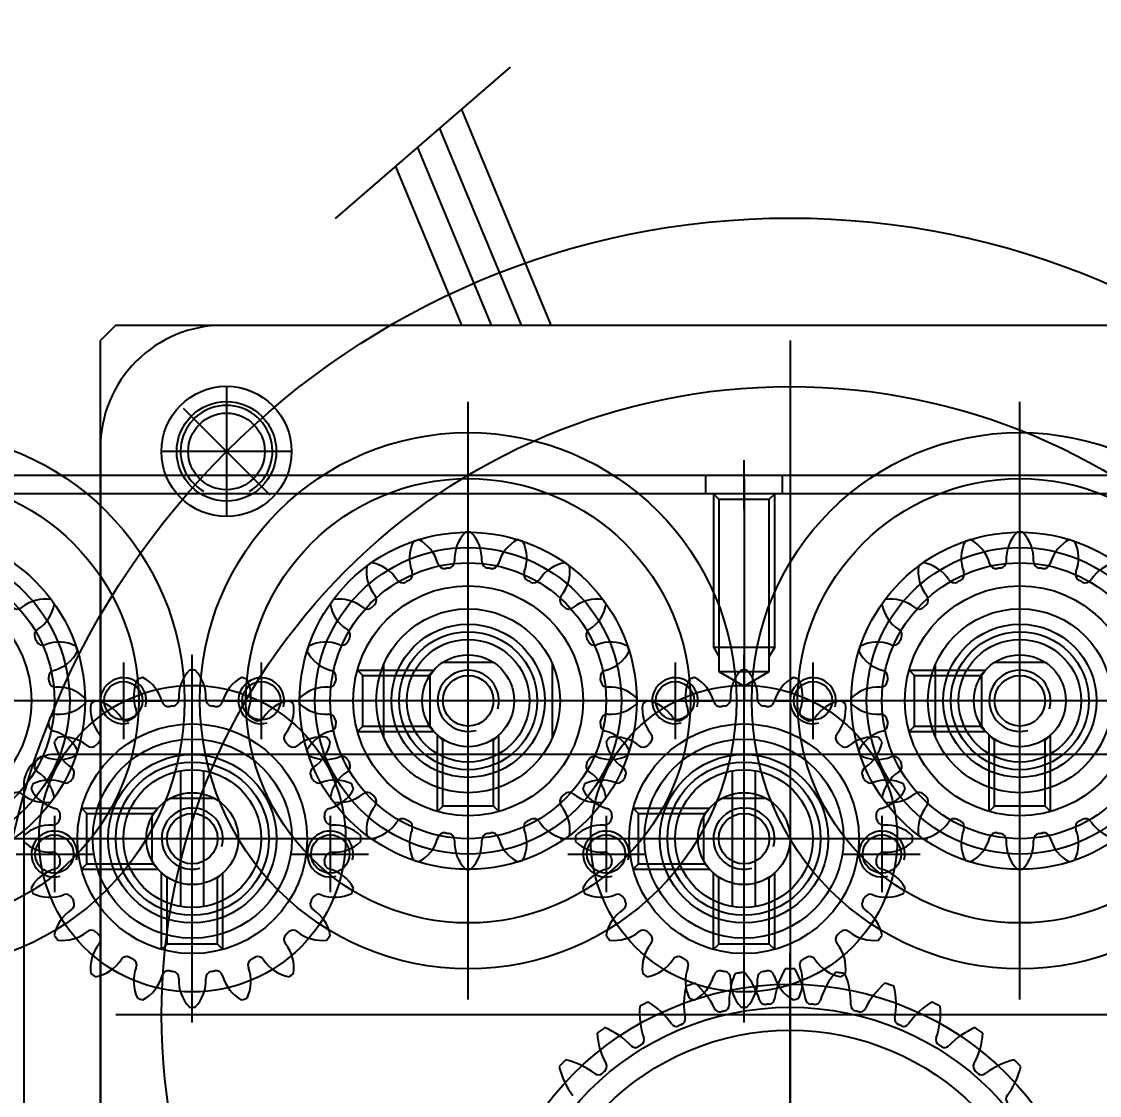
# Model space of a CAD drawing. Header units: inches. Extents: x 0 to 77285, y -118 to 40065.
# Drawn here: x 16878.5 to 16948.8, y 25655.3 to 25725.4 of the extents above; entities that cross this region are included whole.
import ezdxf

# ---------------------------------------------------------------- set-up
doc = ezdxf.new("R2010")
doc.units = ezdxf.units.IN
doc.header["$LTSCALE"] = 5
doc.header["$MEASUREMENT"] = 0
doc.layers.add('A', color=8, linetype='Continuous')
doc.styles.add('SCI', font='')
doc.styles.get('SCI').set_extended_font_data('Gulim')
doc.dimstyles.new('SCH', dxfattribs={"dimtxt": 2.5, "dimasz": 2, "dimexe": 1.25, "dimexo": 0.625, "dimtad": 1, "dimdec": 8, "dimtxsty": 'SCI', "dimcen": 2.5, "dimclrd": 4, "dimclre": 4, "dimclrt": 7, "dimadec": 8, "dimazin": 2, "dimtfac": 1, "dimtdec": 8, "dimtmove": 0, "dimatfit": 3, "dimfxl": 1, "dimarcsym": 0})

# ---------------------------------------------------------------- blocks, each defined once
blk = doc.blocks.new('A$Cc399747e')
for p, q in [((354.797, 572), (354.797, 660)), ((399.797, 660), (399.797, 572)), ((354.797, 656), (354.797, 612)), ((354.797, 613.5), (354.797, 654.5)), ((399.797, 586), (399.797, 653)), ((357.797, 616.5), (357.797, 592.5)), ((393.797, 616.5), (393.797, 592.5)), ((310.797, 616), (398.797, 616)), ((339.797, 615), (339.797, 576)), ((375.797, 615), (375.797, 576)), ((355.797, 611.729), (355.797, 606.736)), ((355.797, 611.729), (356.147, 611.379)), ((356.147, 611.379), (359.447, 611.379)), ((356.147, 611.379), (356.147, 607.086)), ((359.797, 611.729), (359.447, 611.379)), ((359.447, 611.379), (359.447, 607.086)), ((359.797, 611.729), (359.797, 606.736)), ((391.797, 611.729), (391.797, 606.736)), ((391.797, 611.729), (392.147, 611.379)), ((392.147, 611.379), (395.447, 611.379)), ((392.147, 611.379), (392.147, 607.086)), ((395.797, 611.729), (395.447, 611.379)), ((395.447, 611.379), (395.447, 607.086)), ((395.797, 611.729), (395.797, 606.736)), ((357.797, 610), (357.797, 599)), ((393.797, 610), (393.797, 599)), ((357.047, 608.937), (357.047, 600.063)), ((358.547, 608.937), (358.547, 600.063)), ((393.047, 608.937), (393.047, 600.063)), ((394.547, 608.937), (394.547, 600.063)), ((339.797, 607.5), (339.797, 583.5)), ((356.147, 607.086), (355.797, 606.736)), ((356.147, 607.086), (356.277, 607.086)), ((359.318, 607.086), (359.447, 607.086)), ((359.447, 607.086), (359.797, 606.736)), ((375.797, 607.5), (375.797, 583.5)), ((392.147, 607.086), (391.797, 606.736)), ((392.147, 607.086), (392.277, 607.086)), ((395.318, 607.086), (395.447, 607.086)), ((395.447, 607.086), (395.797, 606.736)), ((365.026, 606.5), (360.033, 606.5)), ((360.383, 606.15), (360.033, 606.5)), ((365.026, 606.5), (364.676, 606.15)), ((401.026, 606.5), (396.033, 606.5)), ((396.383, 606.15), (396.033, 606.5)), ((401.026, 606.5), (400.676, 606.15)), ((360.383, 606.15), (360.383, 606.021)), ((364.676, 606.15), (360.383, 606.15)), ((360.438, 603.077), (360.438, 605.923)), ((364.676, 606.15), (364.676, 602.85)), ((396.383, 606.15), (396.383, 606.021)), ((400.676, 606.15), (396.383, 606.15)), ((396.438, 603.077), (396.438, 605.923)), ((400.676, 606.15), (400.676, 602.85)), ((345.797, 604.5), (369.797, 604.5)), ((352.297, 604.5), (363.297, 604.5)), ((381.797, 604.5), (405.797, 604.5)), ((388.297, 604.5), (399.297, 604.5)), ((360.383, 602.85), (360.033, 602.5)), ((360.383, 602.979), (360.383, 602.85)), ((364.676, 602.85), (360.383, 602.85)), ((365.026, 602.5), (364.676, 602.85)), ((396.383, 602.85), (396.033, 602.5)), ((396.383, 602.979), (396.383, 602.85)), ((400.676, 602.85), (396.383, 602.85)), ((401.026, 602.5), (400.676, 602.85)), ((337.797, 602.729), (337.797, 597.736)), ((337.797, 602.729), (338.147, 602.379)), ((338.147, 602.379), (341.447, 602.379)), ((338.147, 602.379), (338.147, 598.086)), ((341.797, 602.729), (341.447, 602.379)), ((341.447, 602.379), (341.447, 598.086)), ((341.797, 602.729), (341.797, 597.736)), ((365.026, 602.5), (360.033, 602.5)), ((373.797, 602.729), (373.797, 597.736)), ((373.797, 602.729), (374.147, 602.379)), ((374.147, 602.379), (377.447, 602.379)), ((374.147, 602.379), (374.147, 598.086)), ((377.797, 602.729), (377.447, 602.379)), ((377.447, 602.379), (377.447, 598.086)), ((377.797, 602.729), (377.797, 597.736)), ((401.026, 602.5), (396.033, 602.5)), ((359.22, 601.859), (356.374, 601.859)), ((395.22, 601.859), (392.374, 601.859)), ((338.147, 598.086), (337.797, 597.736)), ((338.147, 598.086), (338.277, 598.086)), ((341.318, 598.086), (341.447, 598.086)), ((341.447, 598.086), (341.797, 597.736)), ((345.297, 597.898), (345.297, 593.102)), ((370.297, 597.898), (370.297, 593.102)), ((374.147, 598.086), (373.797, 597.736)), ((374.147, 598.086), (374.277, 598.086)), ((377.318, 598.086), (377.447, 598.086)), ((377.447, 598.086), (377.797, 597.736)), ((381.297, 597.898), (381.297, 593.102)), ((347.026, 597.5), (342.033, 597.5)), ((342.383, 597.15), (342.033, 597.5)), ((342.298, 593.843), (342.298, 597.157)), ((342.383, 597.15), (342.383, 597.021)), ((346.676, 597.15), (342.383, 597.15)), ((347.026, 597.5), (346.676, 597.15)), ((346.676, 597.15), (346.676, 593.85)), ((383.026, 597.5), (378.033, 597.5)), ((378.383, 597.15), (378.033, 597.5)), ((378.298, 593.843), (378.298, 597.157)), ((378.383, 597.15), (378.383, 597.021)), ((382.676, 597.15), (378.383, 597.15)), ((383.026, 597.5), (382.676, 597.15)), ((382.676, 597.15), (382.676, 593.85)), ((320.297, 595.5), (359.297, 595.5)), ((327.797, 595.5), (351.797, 595.5)), ((356.297, 595.5), (395.297, 595.5)), ((363.797, 595.5), (387.797, 595.5)), ((392.297, 595.5), (431.297, 595.5)), ((399.797, 595.5), (423.797, 595.5)), ((342.383, 593.85), (342.033, 593.5)), ((342.383, 593.979), (342.383, 593.85)), ((346.676, 593.85), (342.383, 593.85)), ((347.026, 593.5), (346.676, 593.85)), ((378.383, 593.85), (378.033, 593.5)), ((378.383, 593.979), (378.383, 593.85)), ((382.676, 593.85), (378.383, 593.85)), ((383.026, 593.5), (382.676, 593.85)), ((338.14, 592.999), (341.454, 592.999)), ((347.026, 593.5), (342.033, 593.5)), ((374.14, 592.999), (377.454, 592.999)), ((383.026, 593.5), (378.033, 593.5)), ((399.797, 579), (399.797, 586)), ((391.567, 574.98), (391.567, 583.48)), ((357.797, 583), (357.797, 579.8)), ((355.297, 582), (355.297, 580.8)), ((360.297, 582), (360.297, 580.8)), ((394.396, 576.402), (388.739, 582.059)), ((387.317, 579.23), (395.817, 579.23)), ((398.797, 571), (399.797, 572)), ((398.797, 571), (310.797, 571)), ((391.797, 571), (317.797, 571)), ((370.373, 571), (376.211, 556.907)), ((372.322, 571), (377.646, 558.147)), ((374.27, 571), (379.08, 559.387)), ((376.218, 571), (380.515, 560.628)), ((384.454, 564.033), (373.04, 554.165))]:
    blk.add_line(p, q)
at = {"ltscale": 3}
for p, q in [((404.797, 601), (404.797, 651.8)), ((357.797, 612), (357.797, 597)), ((393.797, 612), (393.797, 597)), ((339.797, 608.5), (339.797, 582.5)), ((375.797, 608.5), (375.797, 582.5)), ((348.797, 603), (348.797, 608)), ((366.797, 603), (366.797, 608)), ((384.797, 603), (384.797, 608)), ((402.797, 603), (402.797, 608)), ((351.297, 605.5), (346.297, 605.5)), ((369.297, 605.5), (364.297, 605.5)), ((387.297, 605.5), (382.297, 605.5)), ((405.297, 605.5), (400.297, 605.5)), ((350.297, 604.5), (365.297, 604.5)), ((386.297, 604.5), (401.297, 604.5)), ((306.797, 599), (402.797, 599)), ((353.297, 593), (353.297, 598)), ((362.297, 593), (362.297, 598)), ((389.297, 593), (389.297, 598)), ((398.297, 593), (398.297, 598)), ((326.797, 595.5), (352.797, 595.5)), ((355.797, 595.5), (350.797, 595.5)), ((357.797, 581), (357.797, 595.553)), ((364.797, 595.5), (359.797, 595.5)), ((362.797, 595.5), (388.797, 595.5)), ((391.797, 595.5), (386.797, 595.5)), ((400.797, 595.5), (395.797, 595.5)), ((398.797, 595.5), (424.797, 595.5)), ((357.797, 594.553), (356.147, 593.6)), ((359.447, 593.6), (357.797, 594.553)), ((359.447, 593.6), (356.147, 593.6)), ((356.147, 593.6), (356.147, 582.35)), ((359.447, 582.35), (359.447, 593.6)), ((355.797, 592), (356.147, 592.606)), ((359.797, 592), (359.447, 592.606)), ((359.797, 592), (355.797, 592)), ((355.797, 592), (355.797, 582)), ((359.797, 582), (359.797, 592)), ((213.797, 582), (1040.797, 582)), ((213.797, 582), (1040.797, 582)), ((356.147, 582.35), (355.797, 582)), ((359.447, 582.35), (356.147, 582.35)), ((359.797, 582), (359.447, 582.35)), ((213.797, 580.8), (1040.797, 580.8))]:
    blk.add_line(p, q, dxfattribs=at)
for centre, radius in [((354.797, 616), 52.001), ((354.797, 616), 52.001), ((354.797, 616), 41), ((354.797, 634), 20), ((354.797, 634), 18.5), ((354.797, 634), 17), ((357.797, 604.5), 10), ((393.797, 604.5), 10), ((339.797, 595.5), 17.5), ((375.797, 595.5), 17.5), ((411.797, 595.5), 17.5), ((357.797, 604.5), 7.5), ((393.797, 604.5), 7.5), ((339.797, 595.5), 14.5), ((375.797, 595.5), 14.5), ((411.797, 595.5), 14.5), ((357.797, 604.5), 5), ((393.797, 604.5), 5), ((357.797, 604.5), 4.5), ((357.797, 604.5), 4.5), ((393.797, 604.5), 4.5), ((393.797, 604.5), 4.5), ((357.797, 604.5), 3), ((357.797, 604.5), 3), ((393.797, 604.5), 3), ((393.797, 604.5), 3), ((357.797, 604.5), 1.65), ((393.797, 604.5), 1.65), ((339.797, 595.5), 10), ((375.797, 595.5), 10), ((411.797, 595.5), 10), ((339.797, 595.5), 7.5), ((375.797, 595.5), 7.5), ((411.797, 595.5), 7.5), ((339.797, 595.5), 6), ((375.797, 595.5), 6), ((339.797, 595.5), 5), ((339.797, 595.5), 4.5), ((375.797, 595.5), 5), ((375.797, 595.5), 4.5), ((339.797, 595.5), 4), ((375.797, 595.5), 4), ((339.797, 595.5), 3), ((339.797, 595.5), 3), ((375.797, 595.5), 3), ((375.797, 595.5), 3), ((339.797, 595.5), 1.65), ((375.797, 595.5), 1.65), ((391.567, 579.23), 4.25), ((391.567, 579.23), 3.25), ((391.567, 579.23), 2.5)]:
    blk.add_circle(centre, radius)
for centre, radius in [((357.797, 604.5), 6.5), ((393.797, 604.5), 6.5), ((357.797, 604.5), 5.5), ((393.797, 604.5), 5.5), ((339.797, 595.5), 11), ((348.797, 605.5), 1.25), ((375.797, 595.5), 11), ((366.797, 605.5), 1.25), ((384.797, 605.5), 1.25), ((411.797, 595.5), 11), ((402.797, 605.5), 1.25), ((339.797, 595.5), 9), ((375.797, 595.5), 9), ((411.797, 595.5), 9), ((353.297, 595.5), 1.25), ((362.297, 595.5), 1.25), ((389.297, 595.5), 1.25), ((398.297, 595.5), 1.25)]:
    blk.add_circle(centre, radius, dxfattribs=at)
for centre, radius, start, end in [((344.596, 618.215), 5, 142.5617, 166.64585), ((340.322, 621.488), 0.383, 322.5617, 40.84002), ((364.998, 618.215), 5, 13.35415, 37.4383), ((339.013, 623.799), 5, 283.35415, 307.4383), ((342.285, 619.525), 0.383, 49.15998, 127.4383), ((354.797, 634), 18.75, 229.15998, 229.5), ((354.797, 634), 18.75, 229.5, 229.84002), ((342.458, 619.378), 0.383, 331.5617, 49.84002), ((367.137, 619.378), 0.383, 130.15998, 208.4383), ((354.797, 634), 18.75, 310.15998, 310.5), ((354.797, 634), 18.75, 310.5, 310.84002), ((367.309, 619.525), 0.383, 52.5617, 130.84002), ((370.582, 623.799), 5, 232.5617, 256.64585), ((354.797, 634), 21, 224.15937, 225), ((354.797, 634), 21, 225, 225.84063), ((347.191, 616.814), 5, 151.5617, 175.64585), ((362.403, 616.814), 5, 4.35415, 28.4383), ((354.797, 634), 21, 314.15937, 315), ((354.797, 634), 21, 315, 315.84063), ((340.803, 621.456), 5, 292.35415, 316.4383), ((344.703, 617.746), 0.383, 58.15998, 136.4383), ((354.797, 634), 18.75, 238.15998, 238.5), ((354.797, 634), 18.75, 238.5, 238.84002), ((344.897, 617.627), 0.383, 340.5617, 58.84002), ((364.697, 617.627), 0.383, 121.15998, 199.4383), ((354.797, 634), 18.75, 301.15998, 301.5), ((354.797, 634), 18.75, 301.5, 301.84002), ((364.891, 617.746), 0.383, 43.5617, 121.84002), ((368.792, 621.456), 5, 223.5617, 247.64585), ((354.797, 634), 21, 233.15937, 234), ((354.797, 634), 21, 234, 234.84063), ((349.973, 615.836), 5, 160.5617, 184.64585), ((359.621, 615.836), 5, 355.35415, 19.4383), ((354.797, 634), 21, 305.15937, 306), ((354.797, 634), 21, 306, 306.84063), ((342.937, 619.421), 5, 301.35415, 325.4383), ((347.37, 616.367), 0.383, 67.15998, 145.4383), ((354.797, 634), 18.75, 247.15998, 247.5), ((354.797, 634), 18.75, 247.5, 247.84002), ((347.58, 616.28), 0.383, 349.5617, 67.84002), ((352.874, 615.305), 5, 169.5617, 193.64585), ((356.72, 615.305), 5, 346.35415, 10.4383), ((362.014, 616.28), 0.383, 112.15998, 190.4383), ((354.797, 634), 18.75, 292.15998, 292.5), ((354.797, 634), 18.75, 292.5, 292.84002), ((362.224, 616.367), 0.383, 34.5617, 112.84002), ((366.657, 619.421), 5, 214.5617, 238.64585), ((354.797, 634), 21, 242.15937, 243), ((345.364, 617.745), 5, 310.35415, 334.4383), ((350.22, 615.422), 0.383, 76.15998, 154.4383), ((354.797, 634), 18.75, 256.15998, 256.5), ((354.797, 634), 18.75, 256.5, 256.84002), ((350.441, 615.369), 0.383, 358.5617, 76.84002), ((359.409, 613.758), 2.5, 135.86546, 183.15785), ((357.797, 604.5), 11, 90, 90.94936), ((357.797, 604.5), 11, 89.05064, 90), ((356.185, 613.758), 2.5, 356.84215, 44.13454), ((359.153, 615.369), 0.383, 103.15998, 181.4383), ((354.797, 634), 18.75, 283.15998, 283.5), ((354.797, 634), 18.75, 283.5, 283.84002), ((359.374, 615.422), 0.383, 25.5617, 103.84002), ((364.23, 617.745), 5, 205.5617, 229.64585), ((354.797, 634), 21, 297, 297.84063), ((395.409, 613.758), 2.5, 135.86546, 183.15785), ((393.797, 604.5), 11, 90, 90.94936), ((393.797, 604.5), 11, 89.05064, 90), ((392.185, 613.758), 2.5, 356.84215, 44.13454), ((354.797, 634), 21, 243, 243.84063), ((355.823, 615.234), 5, 178.5617, 202.64585), ((348.023, 616.47), 5, 319.35415, 343.4383), ((353.183, 614.935), 0.383, 85.15998, 163.4383), ((354.797, 634), 18.75, 265.15998, 265.5), ((354.797, 634), 18.75, 265.5, 265.84002), ((353.409, 614.917), 0.383, 7.5617, 85.84002), ((358.746, 615.626), 5, 187.5617, 211.64585), ((356.47, 613.803), 2.5, 153.86546, 201.15785), ((357.797, 604.5), 11, 108, 108.94936), ((357.797, 604.5), 11, 107.05064, 108), ((353.403, 612.806), 2.5, 14.84215, 62.13454), ((350.849, 615.626), 5, 328.35415, 352.4383), ((356.185, 614.917), 0.383, 94.15998, 172.4383), ((354.797, 634), 18.75, 274.15998, 274.5), ((354.797, 634), 18.75, 274.5, 274.84002), ((356.412, 614.935), 0.383, 16.5617, 94.84002), ((361.571, 616.47), 5, 196.5617, 220.64585), ((353.772, 615.234), 5, 337.35415, 1.4383), ((362.191, 612.806), 2.5, 117.86546, 165.15785), ((357.797, 604.5), 11, 72, 72.94936), ((357.797, 604.5), 11, 71.05064, 72), ((359.125, 613.803), 2.5, 338.84215, 26.13454), ((354.797, 634), 21, 296.15937, 297), ((392.47, 613.803), 2.5, 153.86546, 201.15785), ((393.797, 604.5), 11, 108, 108.94936), ((393.797, 604.5), 11, 107.05064, 108), ((389.403, 612.806), 2.5, 14.84215, 62.13454), ((398.191, 612.806), 2.5, 117.86546, 165.15785), ((393.797, 604.5), 11, 72, 72.94936), ((393.797, 604.5), 11, 71.05064, 72), ((395.125, 613.803), 2.5, 338.84215, 26.13454), ((354.797, 634), 21, 251.15937, 252), ((354.797, 634), 21, 252, 252.84063), ((354.797, 634), 21, 287.15937, 288), ((354.797, 634), 21, 288, 288.84063), ((357.797, 604.5), 11, 126, 126.94936), ((354.797, 634), 21, 260.15937, 261), ((357.797, 604.5), 11, 125.05064, 126), ((351.052, 611.042), 2.5, 32.84215, 80.13454), ((356.247, 613.56), 0.442, 194.84215, 279.71096), ((356.472, 613.596), 0.442, 278.28904, 3.15785), ((354.797, 634), 21, 279, 279.84063), ((359.122, 613.596), 0.442, 176.84215, 261.71096), ((359.348, 613.56), 0.442, 260.28904, 345.15785), ((364.543, 611.042), 2.5, 99.86546, 147.15785), ((357.797, 604.5), 11, 54, 54.94936), ((357.797, 604.5), 11, 53.05064, 54), ((393.797, 604.5), 11, 126, 126.94936), ((393.797, 604.5), 11, 125.05064, 126), ((387.052, 611.042), 2.5, 32.84215, 80.13454), ((392.247, 613.56), 0.442, 194.84215, 279.71096), ((392.472, 613.596), 0.442, 278.28904, 3.15785), ((395.122, 613.596), 0.442, 176.84215, 261.71096), ((395.348, 613.56), 0.442, 260.28904, 345.15785), ((400.543, 611.042), 2.5, 99.86546, 147.15785), ((393.797, 604.5), 11, 54, 54.94936), ((393.797, 604.5), 11, 53.05064, 54), ((353.66, 612.937), 2.5, 171.86546, 219.15785), ((354.797, 634), 21, 261, 261.84063), ((353.726, 612.741), 0.442, 296.28904, 21.15785), ((354.797, 634), 21, 269.15937, 270), ((354.797, 634), 21, 270, 270.84063), ((357.797, 604.5), 8.75, 99, 99.71096), ((357.797, 604.5), 8.75, 98.28904, 99), ((354.797, 634), 21, 278.15937, 279), ((357.797, 604.5), 8.75, 81, 81.71096), ((357.797, 604.5), 8.75, 80.28904, 81), ((361.868, 612.741), 0.442, 158.84215, 243.71096), ((361.935, 612.937), 2.5, 320.84215, 8.13454), ((389.66, 612.937), 2.5, 171.86546, 219.15785), ((389.726, 612.741), 0.442, 296.28904, 21.15785), ((393.797, 604.5), 8.75, 99, 99.71096), ((393.797, 604.5), 8.75, 98.28904, 99), ((393.797, 604.5), 8.75, 81, 81.71096), ((393.797, 604.5), 8.75, 80.28904, 81), ((397.868, 612.741), 0.442, 158.84215, 243.71096), ((397.935, 612.937), 2.5, 320.84215, 8.13454), ((353.523, 612.637), 0.442, 212.84215, 297.71096), ((357.797, 604.5), 8.75, 117, 117.71096), ((357.797, 604.5), 8.75, 116.28904, 117), ((357.797, 604.5), 8.75, 63, 63.71096), ((357.797, 604.5), 8.75, 62.28904, 63), ((362.071, 612.637), 0.442, 242.28904, 327.15785), ((389.523, 612.637), 0.442, 212.84215, 297.71096), ((393.797, 604.5), 8.75, 117, 117.71096), ((393.797, 604.5), 8.75, 116.28904, 117), ((393.797, 604.5), 8.75, 63, 63.71096), ((393.797, 604.5), 8.75, 62.28904, 63), ((398.071, 612.637), 0.442, 242.28904, 327.15785), ((351.379, 611.08), 0.442, 314.28904, 39.15785), ((364.215, 611.08), 0.442, 140.84215, 225.71096), ((387.379, 611.08), 0.442, 314.28904, 39.15785), ((400.215, 611.08), 0.442, 140.84215, 225.71096), ((357.797, 604.5), 11, 144, 144.94936), ((351.255, 611.246), 2.5, 189.86546, 237.15785), ((357.797, 604.5), 11, 143.05064, 144), ((349.36, 608.637), 2.5, 50.84215, 98.13454), ((351.218, 610.918), 0.442, 230.84215, 315.71096), ((357.797, 604.5), 8.75, 135, 135.71096), ((357.797, 604.5), 8.75, 134.28904, 135), ((357.797, 604.5), 8.75, 45, 45.71096), ((357.797, 604.5), 8.75, 44.28904, 45), ((364.377, 610.918), 0.442, 224.28904, 309.15785), ((366.234, 608.637), 2.5, 81.86546, 129.15785), ((364.339, 611.246), 2.5, 302.84215, 350.13454), ((357.797, 604.5), 11, 36, 36.94936), ((357.797, 604.5), 11, 35.05064, 36), ((393.797, 604.5), 11, 144, 144.94936), ((387.255, 611.246), 2.5, 189.86546, 237.15785), ((393.797, 604.5), 11, 143.05064, 144), ((385.36, 608.637), 2.5, 50.84215, 98.13454), ((387.218, 610.918), 0.442, 230.84215, 315.71096), ((393.797, 604.5), 8.75, 135, 135.71096), ((393.797, 604.5), 8.75, 134.28904, 135), ((393.797, 604.5), 8.75, 45, 45.71096), ((393.797, 604.5), 8.75, 44.28904, 45), ((400.377, 610.918), 0.442, 224.28904, 309.15785), ((402.234, 608.637), 2.5, 81.86546, 129.15785), ((400.339, 611.246), 2.5, 302.84215, 350.13454), ((393.797, 604.5), 11, 36, 36.94936), ((393.797, 604.5), 11, 35.05064, 36), ((349.66, 608.774), 0.442, 332.28904, 57.15785), ((365.935, 608.774), 0.442, 122.84215, 207.71096), ((385.66, 608.774), 0.442, 332.28904, 57.15785), ((401.935, 608.774), 0.442, 122.84215, 207.71096), ((357.797, 604.5), 8.75, 153, 153.71096), ((357.797, 604.5), 8.75, 152.28904, 153), ((357.797, 604.5), 8.75, 27, 27.71096), ((357.797, 604.5), 8.75, 26.28904, 27), ((393.797, 604.5), 8.75, 153, 153.71096), ((393.797, 604.5), 8.75, 152.28904, 153), ((393.797, 604.5), 8.75, 27, 27.71096), ((393.797, 604.5), 8.75, 26.28904, 27), ((357.797, 604.5), 11, 162, 162.94936), ((349.491, 608.894), 2.5, 207.86546, 255.15785), ((357.797, 604.5), 11, 161.05064, 162), ((348.495, 605.828), 2.5, 68.84215, 116.13454), ((349.556, 608.571), 0.442, 248.84215, 333.71096), ((366.038, 608.571), 0.442, 206.28904, 291.15785), ((367.1, 605.828), 2.5, 63.86546, 111.15785), ((366.104, 608.894), 2.5, 284.84215, 332.13454), ((357.797, 604.5), 11, 18, 18.94936), ((357.797, 604.5), 11, 17.05064, 18), ((393.797, 604.5), 11, 162, 162.94936), ((385.491, 608.894), 2.5, 207.86546, 255.15785), ((393.797, 604.5), 11, 161.05064, 162), ((384.495, 605.828), 2.5, 68.84215, 116.13454), ((385.556, 608.571), 0.442, 248.84215, 333.71096), ((402.038, 608.571), 0.442, 206.28904, 291.15785), ((403.1, 605.828), 2.5, 63.86546, 111.15785), ((402.104, 608.894), 2.5, 284.84215, 332.13454), ((393.797, 604.5), 11, 18, 18.94936), ((393.797, 604.5), 11, 17.05064, 18), ((341.409, 604.758), 2.5, 135.86546, 183.15785), ((339.797, 595.5), 11, 90, 90.94936), ((339.797, 595.5), 11, 89.05064, 90), ((338.185, 604.758), 2.5, 356.84215, 44.13454), ((348.737, 606.051), 0.442, 350.28904, 75.15785), ((357.797, 604.5), 2, 165, 105), ((366.857, 606.051), 0.442, 104.84215, 189.71096), ((377.409, 604.758), 2.5, 135.86546, 183.15785), ((375.797, 595.5), 11, 90, 90.94936), ((375.797, 595.5), 11, 89.05064, 90), ((374.185, 604.758), 2.5, 356.84215, 44.13454), ((384.737, 606.051), 0.442, 350.28904, 75.15785), ((393.797, 604.5), 2, 165, 105), ((402.857, 606.051), 0.442, 104.84215, 189.71096), ((338.47, 604.803), 2.5, 153.86546, 201.15785), ((339.797, 595.5), 11, 108, 108.94936), ((339.797, 595.5), 11, 107.05064, 108), ((335.403, 603.806), 2.5, 14.84215, 62.13454), ((344.191, 603.806), 2.5, 117.86546, 165.15785), ((339.797, 595.5), 11, 72, 72.94936), ((339.797, 595.5), 11, 71.05064, 72), ((341.125, 604.803), 2.5, 338.84215, 26.13454), ((348.702, 605.825), 0.442, 266.84215, 351.71096), ((357.797, 604.5), 8.75, 171, 171.71096), ((357.797, 604.5), 8.75, 170.28904, 171), ((357.797, 604.5), 8.75, 9, 9.71096), ((357.797, 604.5), 8.75, 8.28904, 9), ((366.893, 605.825), 0.442, 188.28904, 273.15785), ((374.47, 604.803), 2.5, 153.86546, 201.15785), ((375.797, 595.5), 11, 108, 108.94936), ((375.797, 595.5), 11, 107.05064, 108), ((371.403, 603.806), 2.5, 14.84215, 62.13454), ((380.191, 603.806), 2.5, 117.86546, 165.15785), ((375.797, 595.5), 11, 72, 72.94936), ((375.797, 595.5), 11, 71.05064, 72), ((377.125, 604.803), 2.5, 338.84215, 26.13454), ((384.702, 605.825), 0.442, 266.84215, 351.71096), ((393.797, 604.5), 8.75, 171, 171.71096), ((393.797, 604.5), 8.75, 170.28904, 171), ((393.797, 604.5), 8.75, 9, 9.71096), ((393.797, 604.5), 8.75, 8.28904, 9), ((402.893, 605.825), 0.442, 188.28904, 273.15785), ((348.54, 602.888), 2.5, 86.84215, 134.13454), ((367.055, 602.888), 2.5, 45.86546, 93.15785), ((384.54, 602.888), 2.5, 86.84215, 134.13454), ((403.055, 602.888), 2.5, 45.86546, 93.15785), ((333.052, 602.042), 2.5, 32.84215, 80.13454), ((338.247, 604.56), 0.442, 194.84215, 279.71096), ((338.472, 604.596), 0.442, 278.28904, 3.15785), ((341.122, 604.596), 0.442, 176.84215, 261.71096), ((341.348, 604.56), 0.442, 260.28904, 345.15785), ((346.543, 602.042), 2.5, 99.86546, 147.15785), ((343.935, 603.937), 2.5, 320.84215, 8.13454), ((339.797, 595.5), 11, 54, 54.94936), ((339.797, 595.5), 11, 53.05064, 54), ((357.797, 604.5), 11, 179.05064, 180), ((357.797, 604.5), 11, 180, 180.94936), ((348.54, 606.112), 2.5, 225.86546, 273.15785), ((367.055, 606.112), 2.5, 266.84215, 314.13454), ((357.797, 604.5), 11, 360, 0.94936), ((357.797, 604.5), 11, 359.05064, 0), ((371.66, 603.937), 2.5, 171.86546, 219.15785), ((375.797, 595.5), 11, 126, 126.94936), ((375.797, 595.5), 11, 125.05064, 126), ((369.052, 602.042), 2.5, 32.84215, 80.13454), ((374.247, 604.56), 0.442, 194.84215, 279.71096), ((374.472, 604.596), 0.442, 278.28904, 3.15785), ((377.122, 604.596), 0.442, 176.84215, 261.71096), ((377.348, 604.56), 0.442, 260.28904, 345.15785), ((382.543, 602.042), 2.5, 99.86546, 147.15785), ((379.935, 603.937), 2.5, 320.84215, 8.13454), ((375.797, 595.5), 11, 54, 54.94936), ((375.797, 595.5), 11, 53.05064, 54), ((393.797, 604.5), 11, 179.05064, 180), ((393.797, 604.5), 11, 180, 180.94936), ((384.54, 606.112), 2.5, 225.86546, 273.15785), ((403.055, 606.112), 2.5, 266.84215, 314.13454), ((393.797, 604.5), 11, 360, 0.94936), ((393.797, 604.5), 11, 359.05064, 0), ((335.726, 603.741), 0.442, 296.28904, 21.15785), ((339.797, 595.5), 8.75, 99, 99.71096), ((339.797, 595.5), 8.75, 98.28904, 99), ((339.797, 595.5), 8.75, 81, 81.71096), ((339.797, 595.5), 8.75, 80.28904, 81), ((343.868, 603.741), 0.442, 158.84215, 243.71096), ((348.702, 603.175), 0.442, 8.28904, 93.15785), ((366.893, 603.175), 0.442, 86.84215, 171.71096), ((371.726, 603.741), 0.442, 296.28904, 21.15785), ((375.797, 595.5), 8.75, 99, 99.71096), ((375.797, 595.5), 8.75, 98.28904, 99), ((375.797, 595.5), 8.75, 81, 81.71096), ((375.797, 595.5), 8.75, 80.28904, 81), ((379.868, 603.741), 0.442, 158.84215, 243.71096), ((384.702, 603.175), 0.442, 8.28904, 93.15785), ((402.893, 603.175), 0.442, 86.84215, 171.71096), ((335.523, 603.637), 0.442, 212.84215, 297.71096), ((339.797, 595.5), 8.75, 117, 117.71096), ((339.797, 595.5), 8.75, 116.28904, 117), ((339.797, 595.5), 8.75, 63, 63.71096), ((339.797, 595.5), 8.75, 62.28904, 63), ((344.071, 603.637), 0.442, 242.28904, 327.15785), ((348.737, 602.95), 0.442, 284.84215, 9.71096), ((357.797, 604.5), 8.75, 188.28904, 189), ((357.797, 604.5), 8.75, 189, 189.71096), ((366.857, 602.95), 0.442, 170.28904, 255.15785), ((357.797, 604.5), 8.75, 350.28904, 351), ((357.797, 604.5), 8.75, 351, 351.71096), ((371.523, 603.637), 0.442, 212.84215, 297.71096), ((375.797, 595.5), 8.75, 117, 117.71096), ((375.797, 595.5), 8.75, 116.28904, 117), ((375.797, 595.5), 8.75, 63, 63.71096), ((375.797, 595.5), 8.75, 62.28904, 63), ((380.071, 603.637), 0.442, 242.28904, 327.15785), ((384.737, 602.95), 0.442, 284.84215, 9.71096), ((393.797, 604.5), 8.75, 188.28904, 189), ((393.797, 604.5), 8.75, 189, 189.71096), ((402.857, 602.95), 0.442, 170.28904, 255.15785), ((393.797, 604.5), 8.75, 350.28904, 351), ((393.797, 604.5), 8.75, 351, 351.71096), ((346.215, 602.08), 0.442, 140.84215, 225.71096), ((348.234, 599.637), 2.5, 81.86546, 129.15785), ((349.491, 600.106), 2.5, 104.84215, 152.13454), ((339.797, 595.5), 11, 36, 36.94936), ((366.104, 600.106), 2.5, 27.86546, 75.15785), ((375.797, 595.5), 11, 143.05064, 144), ((367.36, 599.637), 2.5, 50.84215, 98.13454), ((369.379, 602.08), 0.442, 314.28904, 39.15785), ((382.215, 602.08), 0.442, 140.84215, 225.71096), ((384.234, 599.637), 2.5, 81.86546, 129.15785), ((385.491, 600.106), 2.5, 104.84215, 152.13454), ((375.797, 595.5), 11, 36, 36.94936), ((402.104, 600.106), 2.5, 27.86546, 75.15785), ((411.797, 595.5), 11, 143.05064, 144), ((403.36, 599.637), 2.5, 50.84215, 98.13454), ((339.797, 595.5), 8.75, 45, 45.71096), ((339.797, 595.5), 8.75, 44.28904, 45), ((346.377, 601.918), 0.442, 224.28904, 309.15785), ((346.339, 602.246), 2.5, 302.84215, 350.13454), ((339.797, 595.5), 11, 35.05064, 36), ((375.797, 595.5), 11, 144, 144.94936), ((369.255, 602.246), 2.5, 189.86546, 237.15785), ((369.218, 601.918), 0.442, 230.84215, 315.71096), ((375.797, 595.5), 8.75, 135, 135.71096), ((375.797, 595.5), 8.75, 134.28904, 135), ((375.797, 595.5), 8.75, 45, 45.71096), ((375.797, 595.5), 8.75, 44.28904, 45), ((382.377, 601.918), 0.442, 224.28904, 309.15785), ((382.339, 602.246), 2.5, 302.84215, 350.13454), ((375.797, 595.5), 11, 35.05064, 36), ((411.797, 595.5), 11, 144, 144.94936), ((405.255, 602.246), 2.5, 189.86546, 237.15785), ((405.218, 601.918), 0.442, 230.84215, 315.71096), ((357.797, 604.5), 11, 197.05064, 198), ((357.797, 604.5), 11, 198, 198.94936), ((348.495, 603.172), 2.5, 243.86546, 291.15785), ((349.556, 600.429), 0.442, 26.28904, 111.15785), ((366.038, 600.429), 0.442, 68.84215, 153.71096), ((367.1, 603.172), 2.5, 248.84215, 296.13454), ((357.797, 604.5), 11, 341.05064, 342), ((357.797, 604.5), 11, 342, 342.94936), ((393.797, 604.5), 11, 197.05064, 198), ((393.797, 604.5), 11, 198, 198.94936), ((384.495, 603.172), 2.5, 243.86546, 291.15785), ((385.556, 600.429), 0.442, 26.28904, 111.15785), ((402.038, 600.429), 0.442, 68.84215, 153.71096), ((403.1, 603.172), 2.5, 248.84215, 296.13454), ((393.797, 604.5), 11, 341.05064, 342), ((393.797, 604.5), 11, 342, 342.94936), ((347.935, 599.774), 0.442, 122.84215, 207.71096), ((349.66, 600.226), 0.442, 302.84215, 27.71096), ((357.797, 604.5), 8.75, 206.28904, 207), ((357.797, 604.5), 8.75, 207, 207.71096), ((365.935, 600.226), 0.442, 152.28904, 237.15785), ((357.797, 604.5), 8.75, 332.28904, 333), ((357.797, 604.5), 8.75, 333, 333.71096), ((367.66, 599.774), 0.442, 332.28904, 57.15785), ((383.935, 599.774), 0.442, 122.84215, 207.71096), ((385.66, 600.226), 0.442, 302.84215, 27.71096), ((393.797, 604.5), 8.75, 206.28904, 207), ((393.797, 604.5), 8.75, 207, 207.71096), ((401.935, 600.226), 0.442, 152.28904, 237.15785), ((393.797, 604.5), 8.75, 332.28904, 333), ((393.797, 604.5), 8.75, 333, 333.71096), ((403.66, 599.774), 0.442, 332.28904, 57.15785), ((339.797, 595.5), 8.75, 27, 27.71096), ((339.797, 595.5), 8.75, 26.28904, 27), ((348.038, 599.571), 0.442, 206.28904, 291.15785), ((349.1, 596.828), 2.5, 63.86546, 111.15785), ((351.255, 597.754), 2.5, 122.84215, 170.13454), ((366.495, 596.828), 2.5, 68.84215, 116.13454), ((364.339, 597.754), 2.5, 9.86546, 57.15785), ((367.556, 599.571), 0.442, 248.84215, 333.71096), ((375.797, 595.5), 8.75, 153, 153.71096), ((375.797, 595.5), 8.75, 152.28904, 153), ((375.797, 595.5), 8.75, 27, 27.71096), ((375.797, 595.5), 8.75, 26.28904, 27), ((384.038, 599.571), 0.442, 206.28904, 291.15785), ((385.1, 596.828), 2.5, 63.86546, 111.15785), ((387.255, 597.754), 2.5, 122.84215, 170.13454), ((402.495, 596.828), 2.5, 68.84215, 116.13454), ((400.339, 597.754), 2.5, 9.86546, 57.15785), ((403.556, 599.571), 0.442, 248.84215, 333.71096), ((411.797, 595.5), 8.75, 153, 153.71096), ((411.797, 595.5), 8.75, 152.28904, 153), ((348.104, 599.894), 2.5, 284.84215, 332.13454), ((339.797, 595.5), 11, 18, 18.94936), ((339.797, 595.5), 11, 17.05064, 18), ((375.797, 595.5), 11, 162, 162.94936), ((367.491, 599.894), 2.5, 207.86546, 255.15785), ((375.797, 595.5), 11, 161.05064, 162), ((384.104, 599.894), 2.5, 284.84215, 332.13454), ((375.797, 595.5), 11, 18, 18.94936), ((375.797, 595.5), 11, 17.05064, 18), ((411.797, 595.5), 11, 162, 162.94936), ((403.491, 599.894), 2.5, 207.86546, 255.15785), ((411.797, 595.5), 11, 161.05064, 162), ((357.797, 604.5), 11, 215.05064, 216), ((357.797, 604.5), 11, 216, 216.94936), ((349.36, 600.363), 2.5, 261.86546, 309.15785), ((351.218, 598.082), 0.442, 44.28904, 129.15785), ((357.797, 604.5), 8.75, 224.28904, 225), ((357.797, 604.5), 8.75, 225, 225.71096), ((351.379, 597.921), 0.442, 320.84215, 45.71096), ((364.215, 597.921), 0.442, 134.28904, 219.15785), ((357.797, 604.5), 8.75, 314.28904, 315), ((357.797, 604.5), 8.75, 315, 315.71096), ((364.377, 598.082), 0.442, 50.84215, 135.71096), ((366.234, 600.363), 2.5, 230.84215, 278.13454), ((357.797, 604.5), 11, 323.05064, 324), ((357.797, 604.5), 11, 324, 324.94936), ((393.797, 604.5), 11, 215.05064, 216), ((393.797, 604.5), 11, 216, 216.94936), ((385.36, 600.363), 2.5, 261.86546, 309.15785), ((387.218, 598.082), 0.442, 44.28904, 129.15785), ((393.797, 604.5), 8.75, 224.28904, 225), ((393.797, 604.5), 8.75, 225, 225.71096), ((387.379, 597.921), 0.442, 320.84215, 45.71096), ((400.215, 597.921), 0.442, 134.28904, 219.15785), ((393.797, 604.5), 8.75, 314.28904, 315), ((393.797, 604.5), 8.75, 315, 315.71096), ((400.377, 598.082), 0.442, 50.84215, 135.71096), ((402.234, 600.363), 2.5, 230.84215, 278.13454), ((393.797, 604.5), 11, 323.05064, 324), ((393.797, 604.5), 11, 324, 324.94936), ((339.797, 595.5), 2, 165, 105), ((348.857, 597.051), 0.442, 104.84215, 189.71096), ((353.66, 596.063), 2.5, 140.84215, 188.13454), ((361.935, 596.063), 2.5, 351.86546, 39.15785), ((366.737, 597.051), 0.442, 350.28904, 75.15785), ((375.797, 595.5), 2, 165, 105), ((384.857, 597.051), 0.442, 104.84215, 189.71096), ((389.66, 596.063), 2.5, 140.84215, 188.13454), ((397.935, 596.063), 2.5, 351.86546, 39.15785), ((402.737, 597.051), 0.442, 350.28904, 75.15785), ((339.797, 595.5), 8.75, 9, 9.71096), ((339.797, 595.5), 8.75, 8.28904, 9), ((348.893, 596.825), 0.442, 188.28904, 273.15785), ((351.052, 597.958), 2.5, 279.86546, 327.15785), ((353.523, 596.363), 0.442, 62.28904, 147.15785), ((357.797, 604.5), 8.75, 242.28904, 243), ((357.797, 604.5), 8.75, 243, 243.71096), ((353.726, 596.259), 0.442, 338.84215, 63.71096), ((361.868, 596.259), 0.442, 116.28904, 201.15785), ((357.797, 604.5), 8.75, 296.28904, 297), ((357.797, 604.5), 8.75, 297, 297.71096), ((362.071, 596.363), 0.442, 32.84215, 117.71096), ((364.543, 597.958), 2.5, 212.84215, 260.13454), ((366.702, 596.825), 0.442, 266.84215, 351.71096), ((375.797, 595.5), 8.75, 171, 171.71096), ((375.797, 595.5), 8.75, 170.28904, 171), ((375.797, 595.5), 8.75, 9, 9.71096), ((375.797, 595.5), 8.75, 8.28904, 9), ((384.893, 596.825), 0.442, 188.28904, 273.15785), ((387.052, 597.958), 2.5, 279.86546, 327.15785), ((389.523, 596.363), 0.442, 62.28904, 147.15785), ((393.797, 604.5), 8.75, 242.28904, 243), ((393.797, 604.5), 8.75, 243, 243.71096), ((389.726, 596.259), 0.442, 338.84215, 63.71096), ((397.868, 596.259), 0.442, 116.28904, 201.15785), ((393.797, 604.5), 8.75, 296.28904, 297), ((393.797, 604.5), 8.75, 297, 297.71096), ((398.071, 596.363), 0.442, 32.84215, 117.71096), ((400.543, 597.958), 2.5, 212.84215, 260.13454), ((402.702, 596.825), 0.442, 266.84215, 351.71096), ((411.797, 595.5), 8.75, 171, 171.71096), ((411.797, 595.5), 8.75, 170.28904, 171), ((349.055, 593.888), 2.5, 45.86546, 93.15785), ((356.47, 595.197), 2.5, 158.84215, 206.13454), ((356.247, 595.44), 0.442, 80.28904, 165.15785), ((357.797, 604.5), 8.75, 260.28904, 261), ((357.797, 604.5), 8.75, 261, 261.71096), ((356.472, 595.405), 0.442, 356.84215, 81.71096), ((359.122, 595.405), 0.442, 98.28904, 183.15785), ((357.797, 604.5), 8.75, 278.28904, 279), ((357.797, 604.5), 8.75, 279, 279.71096), ((359.348, 595.44), 0.442, 14.84215, 99.71096), ((359.125, 595.197), 2.5, 333.86546, 21.15785), ((366.54, 593.888), 2.5, 86.84215, 134.13454), ((385.055, 593.888), 2.5, 45.86546, 93.15785), ((392.47, 595.197), 2.5, 158.84215, 206.13454), ((392.247, 595.44), 0.442, 80.28904, 165.15785), ((393.797, 604.5), 8.75, 260.28904, 261), ((393.797, 604.5), 8.75, 261, 261.71096), ((392.472, 595.405), 0.442, 356.84215, 81.71096), ((395.122, 595.405), 0.442, 98.28904, 183.15785), ((393.797, 604.5), 8.75, 278.28904, 279), ((393.797, 604.5), 8.75, 279, 279.71096), ((395.348, 595.44), 0.442, 14.84215, 99.71096), ((395.125, 595.197), 2.5, 333.86546, 21.15785), ((402.54, 593.888), 2.5, 86.84215, 134.13454), ((349.055, 597.112), 2.5, 266.84215, 314.13454), ((339.797, 595.5), 11, 360, 0.94936), ((339.797, 595.5), 11, 359.05064, 0), ((357.797, 604.5), 11, 233.05064, 234), ((357.797, 604.5), 11, 234, 234.94936), ((353.403, 596.194), 2.5, 297.86546, 345.15785), ((359.409, 595.242), 2.5, 176.84215, 224.13454), ((356.185, 595.242), 2.5, 315.86546, 3.15785), ((362.191, 596.194), 2.5, 194.84215, 242.13454), ((357.797, 604.5), 11, 305.05064, 306), ((357.797, 604.5), 11, 306, 306.94936), ((375.797, 595.5), 11, 179.05064, 180), ((375.797, 595.5), 11, 180, 180.94936), ((366.54, 597.112), 2.5, 225.86546, 273.15785), ((385.055, 597.112), 2.5, 266.84215, 314.13454), ((375.797, 595.5), 11, 360, 0.94936), ((375.797, 595.5), 11, 359.05064, 0), ((393.797, 604.5), 11, 233.05064, 234), ((393.797, 604.5), 11, 234, 234.94936), ((389.403, 596.194), 2.5, 297.86546, 345.15785), ((395.409, 595.242), 2.5, 176.84215, 224.13454), ((392.185, 595.242), 2.5, 315.86546, 3.15785), ((398.191, 596.194), 2.5, 194.84215, 242.13454), ((393.797, 604.5), 11, 305.05064, 306), ((393.797, 604.5), 11, 306, 306.94936), ((411.797, 595.5), 11, 179.05064, 180), ((411.797, 595.5), 11, 180, 180.94936), ((402.54, 597.112), 2.5, 225.86546, 273.15785), ((348.893, 594.175), 0.442, 86.84215, 171.71096), ((366.702, 594.175), 0.442, 8.28904, 93.15785), ((384.893, 594.175), 0.442, 86.84215, 171.71096), ((402.702, 594.175), 0.442, 8.28904, 93.15785), ((348.857, 593.95), 0.442, 170.28904, 255.15785), ((339.797, 595.5), 8.75, 350.28904, 351), ((339.797, 595.5), 8.75, 351, 351.71096), ((357.797, 604.5), 11, 251.05064, 252), ((357.797, 604.5), 11, 252, 252.94936), ((357.797, 604.5), 11, 287.05064, 288), ((357.797, 604.5), 11, 288, 288.94936), ((366.737, 593.95), 0.442, 284.84215, 9.71096), ((375.797, 595.5), 8.75, 188.28904, 189), ((375.797, 595.5), 8.75, 189, 189.71096), ((384.857, 593.95), 0.442, 170.28904, 255.15785), ((375.797, 595.5), 8.75, 350.28904, 351), ((375.797, 595.5), 8.75, 351, 351.71096), ((393.797, 604.5), 11, 251.05064, 252), ((393.797, 604.5), 11, 252, 252.94936), ((393.797, 604.5), 11, 287.05064, 288), ((393.797, 604.5), 11, 288, 288.94936), ((402.737, 593.95), 0.442, 284.84215, 9.71096), ((411.797, 595.5), 8.75, 188.28904, 189), ((411.797, 595.5), 8.75, 189, 189.71096), ((348.104, 591.106), 2.5, 27.86546, 75.15785), ((357.797, 604.5), 11, 269.05064, 270), ((357.797, 604.5), 11, 270, 270.94936), ((367.491, 591.106), 2.5, 104.84215, 152.13454), ((384.104, 591.106), 2.5, 27.86546, 75.15785), ((393.797, 604.5), 11, 269.05064, 270), ((393.797, 604.5), 11, 270, 270.94936), ((403.491, 591.106), 2.5, 104.84215, 152.13454), ((339.797, 595.5), 11, 342, 342.94936), ((375.797, 595.5), 11, 197.05064, 198), ((375.797, 595.5), 11, 342, 342.94936), ((411.797, 595.5), 11, 197.05064, 198), ((339.797, 595.5), 8.75, 332.28904, 333), ((339.797, 595.5), 8.75, 333, 333.71096), ((348.038, 591.429), 0.442, 68.84215, 153.71096), ((349.1, 594.172), 2.5, 248.84215, 296.13454), ((339.797, 595.5), 11, 341.05064, 342), ((375.797, 595.5), 11, 198, 198.94936), ((366.495, 594.172), 2.5, 243.86546, 291.15785), ((367.556, 591.429), 0.442, 26.28904, 111.15785), ((375.797, 595.5), 8.75, 206.28904, 207), ((375.797, 595.5), 8.75, 207, 207.71096), ((375.797, 595.5), 8.75, 332.28904, 333), ((375.797, 595.5), 8.75, 333, 333.71096), ((384.038, 591.429), 0.442, 68.84215, 153.71096), ((385.1, 594.172), 2.5, 248.84215, 296.13454), ((375.797, 595.5), 11, 341.05064, 342), ((411.797, 595.5), 11, 198, 198.94936), ((402.495, 594.172), 2.5, 243.86546, 291.15785), ((403.556, 591.429), 0.442, 26.28904, 111.15785), ((411.797, 595.5), 8.75, 206.28904, 207), ((411.797, 595.5), 8.75, 207, 207.71096), ((347.935, 591.226), 0.442, 152.28904, 237.15785), ((346.339, 588.754), 2.5, 9.86546, 57.15785), ((369.255, 588.754), 2.5, 122.84215, 170.13454), ((367.66, 591.226), 0.442, 302.84215, 27.71096), ((383.935, 591.226), 0.442, 152.28904, 237.15785), ((382.339, 588.754), 2.5, 9.86546, 57.15785), ((405.255, 588.754), 2.5, 122.84215, 170.13454), ((403.66, 591.226), 0.442, 302.84215, 27.71096), ((346.377, 589.082), 0.442, 50.84215, 135.71096), ((348.234, 591.363), 2.5, 230.84215, 278.13454), ((367.36, 591.363), 2.5, 261.86546, 309.15785), ((369.218, 589.082), 0.442, 44.28904, 129.15785), ((382.377, 589.082), 0.442, 50.84215, 135.71096), ((384.234, 591.363), 2.5, 230.84215, 278.13454), ((403.36, 591.363), 2.5, 261.86546, 309.15785), ((405.218, 589.082), 0.442, 44.28904, 129.15785), ((346.215, 588.921), 0.442, 134.28904, 219.15785), ((339.797, 595.5), 8.75, 314.28904, 315), ((339.797, 595.5), 8.75, 315, 315.71096), ((339.797, 595.5), 11, 323.05064, 324), ((339.797, 595.5), 11, 324, 324.94936), ((375.797, 595.5), 11, 215.05064, 216), ((375.797, 595.5), 11, 216, 216.94936), ((375.797, 595.5), 8.75, 224.28904, 225), ((375.797, 595.5), 8.75, 225, 225.71096), ((369.379, 588.921), 0.442, 320.84215, 45.71096), ((382.215, 588.921), 0.442, 134.28904, 219.15785), ((375.797, 595.5), 8.75, 314.28904, 315), ((375.797, 595.5), 8.75, 315, 315.71096), ((375.797, 595.5), 11, 323.05064, 324), ((375.797, 595.5), 11, 324, 324.94936), ((411.797, 595.5), 11, 215.05064, 216), ((411.797, 595.5), 11, 216, 216.94936), ((343.935, 587.063), 2.5, 351.86546, 39.15785), ((371.66, 587.063), 2.5, 140.84215, 188.13454), ((379.935, 587.063), 2.5, 351.86546, 39.15785), ((333.052, 588.958), 2.5, 279.86546, 327.15785), ((335.523, 587.363), 0.442, 62.28904, 147.15785), ((339.797, 595.5), 8.75, 242.28904, 243), ((339.797, 595.5), 8.75, 243, 243.71096), ((335.726, 587.259), 0.442, 338.84215, 63.71096), ((343.868, 587.259), 0.442, 116.28904, 201.15785), ((339.797, 595.5), 8.75, 296.28904, 297), ((339.797, 595.5), 8.75, 297, 297.71096), ((344.071, 587.363), 0.442, 32.84215, 117.71096), ((346.543, 588.958), 2.5, 212.84215, 260.13454), ((369.052, 588.958), 2.5, 279.86546, 327.15785), ((371.523, 587.363), 0.442, 62.28904, 147.15785), ((375.797, 595.5), 8.75, 242.28904, 243), ((375.797, 595.5), 8.75, 243, 243.71096), ((371.726, 587.259), 0.442, 338.84215, 63.71096), ((379.868, 587.259), 0.442, 116.28904, 201.15785), ((375.797, 595.5), 8.75, 296.28904, 297), ((375.797, 595.5), 8.75, 297, 297.71096), ((380.071, 587.363), 0.442, 32.84215, 117.71096), ((382.543, 588.958), 2.5, 212.84215, 260.13454), ((338.47, 586.197), 2.5, 158.84215, 206.13454), ((338.247, 586.44), 0.442, 80.28904, 165.15785), ((339.797, 595.5), 8.75, 260.28904, 261), ((339.797, 595.5), 8.75, 261, 261.71096), ((338.472, 586.405), 0.442, 356.84215, 81.71096), ((341.122, 586.405), 0.442, 98.28904, 183.15785), ((339.797, 595.5), 8.75, 278.28904, 279), ((339.797, 595.5), 8.75, 279, 279.71096), ((341.348, 586.44), 0.442, 14.84215, 99.71096), ((341.125, 586.197), 2.5, 333.86546, 21.15785), ((339.797, 595.5), 11, 305.05064, 306), ((339.797, 595.5), 11, 306, 306.94936), ((375.797, 595.5), 11, 233.05064, 234), ((375.797, 595.5), 11, 234, 234.94936), ((374.47, 586.197), 2.5, 158.84215, 206.13454), ((374.247, 586.44), 0.442, 80.28904, 165.15785), ((375.797, 595.5), 8.75, 260.28904, 261), ((375.797, 595.5), 8.75, 261, 261.71096), ((374.472, 586.405), 0.442, 356.84215, 81.71096), ((377.122, 586.405), 0.442, 98.28904, 183.15785), ((375.797, 595.5), 8.75, 278.28904, 279), ((375.797, 595.5), 8.75, 279, 279.71096), ((377.348, 586.44), 0.442, 14.84215, 99.71096), ((377.125, 586.197), 2.5, 333.86546, 21.15785), ((375.797, 595.5), 11, 305.05064, 306), ((375.797, 595.5), 11, 306, 306.94936), ((335.403, 587.194), 2.5, 297.86546, 345.15785), ((341.409, 586.242), 2.5, 176.84215, 224.13454), ((338.185, 586.242), 2.5, 315.86546, 3.15785), ((344.191, 587.194), 2.5, 194.84215, 242.13454), ((371.403, 587.194), 2.5, 297.86546, 345.15785), ((377.409, 586.242), 2.5, 176.84215, 224.13454), ((374.185, 586.242), 2.5, 315.86546, 3.15785), ((380.191, 587.194), 2.5, 194.84215, 242.13454), ((339.797, 595.5), 11, 251.05064, 252), ((339.797, 595.5), 11, 252, 252.94936), ((339.797, 595.5), 11, 269.05064, 270), ((339.797, 595.5), 11, 270, 270.94936), ((339.797, 595.5), 11, 287.05064, 288), ((339.797, 595.5), 11, 288, 288.94936), ((375.797, 595.5), 11, 251.05064, 252), ((375.797, 595.5), 11, 252, 252.94936), ((375.797, 595.5), 11, 269.05064, 270), ((375.797, 595.5), 11, 270, 270.94936), ((375.797, 595.5), 11, 287.05064, 288), ((375.797, 595.5), 11, 288, 288.94936), ((391.567, 579.23), 3, 120, 60), ((391.797, 579), 8, 270, 0)]:
    blk.add_arc(centre, radius, start, end)
for centre, radius, start, end in [((348.797, 605.5), 1.5, 165, 105), ((366.797, 605.5), 1.5, 165, 105), ((384.797, 605.5), 1.5, 165, 105), ((402.797, 605.5), 1.5, 165, 105), ((402.797, 601), 2, 270, 0), ((353.297, 595.5), 1.5, 165, 105), ((362.297, 595.5), 1.5, 165, 105), ((389.297, 595.5), 1.5, 165, 105), ((398.297, 595.5), 1.5, 165, 105)]:
    blk.add_arc(centre, radius, start, end, dxfattribs=at)
blk = doc.blocks.new('*D366')
at = {"color": 4, "lineweight": -2, "transparency": 16777216}
for p, q in [((12554.65, 23925.55), (12554.65, 28076.143)), ((17979.65, 23925.05), (17979.65, 28076.143)), ((12714.65, 27976.143), (17819.65, 27976.143))]:
    blk.add_line(p, q, dxfattribs=at)
at = {"color": 4, "transparency": 16777216}
for points in [[(12714.65, 28002.81), (12714.65, 27949.477), (12554.65, 27976.143)], [(17819.65, 28002.81), (17819.65, 27949.477), (17979.65, 27976.143)]]:
    blk.add_solid(points, dxfattribs=at)
at = {"layer": 'Defpoints', "color": 0, "transparency": 16777216}
for p in [(17979.65, 27976.143), (12554.65, 23875.55), (17979.65, 23875.05)]:
    blk.add_point(p, dxfattribs=at)
at = {"color": 7, "transparency": 16777216, "insert": (15267.15, 28128.806), "char_height": 200, "attachment_point": 5, "style": 'SCI'}
blk.add_mtext('5425', dxfattribs=at)
blk = doc.blocks.new('*D367')
at = {"color": 4, "lineweight": -2, "transparency": 16777216}
for p, q in [((12554.65, 23925.55), (12554.65, 29140.675)), ((21064.65, 23433.05), (21064.65, 29140.675)), ((12714.65, 29040.675), (20904.65, 29040.675))]:
    blk.add_line(p, q, dxfattribs=at)
at = {"color": 4, "transparency": 16777216}
for points in [[(12714.65, 29067.342), (12714.65, 29014.009), (12554.65, 29040.675)], [(20904.65, 29067.342), (20904.65, 29014.009), (21064.65, 29040.675)]]:
    blk.add_solid(points, dxfattribs=at)
at = {"layer": 'Defpoints', "color": 0, "transparency": 16777216}
for p in [(21064.65, 29040.675), (12554.65, 23875.55), (21064.65, 23383.05)]:
    blk.add_point(p, dxfattribs=at)
at = {"color": 7, "transparency": 16777216, "insert": (16809.65, 29193.472), "char_height": 200, "attachment_point": 5, "style": 'SCI'}
blk.add_mtext('8510', dxfattribs=at)
blk = doc.blocks.new('*D374')
at = {"color": 4, "lineweight": -2, "transparency": 16777216}
for p, q in [((12554.65, 23925.55), (12554.65, 30215.876)), ((37924.65, 23433.05), (37924.65, 30215.876)), ((12714.65, 30115.876), (37764.65, 30115.876))]:
    blk.add_line(p, q, dxfattribs=at)
at = {"color": 4, "transparency": 16777216}
for points in [[(12714.65, 30142.543), (12714.65, 30089.21), (12554.65, 30115.876)], [(37764.65, 30142.543), (37764.65, 30089.21), (37924.65, 30115.876)]]:
    blk.add_solid(points, dxfattribs=at)
at = {"layer": 'Defpoints', "color": 0, "transparency": 16777216}
for p in [(37924.65, 30115.876), (12554.65, 23875.55), (37924.65, 23383.05)]:
    blk.add_point(p, dxfattribs=at)
at = {"color": 7, "transparency": 16777216, "insert": (25239.65, 30268.539), "char_height": 200, "attachment_point": 5, "style": 'SCI'}
blk.add_mtext('25370', dxfattribs=at)

msp = doc.modelspace()

# ---------------------------------------------------------------- block references
at = {"layer": 'A', "rotation": 180}
msp.add_blockref('A$Cc399747e', (17283.44187244, 26276.55060516), dxfattribs=at)

# ---------------------------------------------------------------- dimensions: what is measured, and where the dimension line sits
for base, p2, picture, middle in [((37924.649780898, 30115.8761734788), (37924.649780898, 23383.0504762948), '*D374', (25239.649780898, 30268.5392893244)), ((21064.649780898, 29040.6754827387), (21064.649780898, 23383.0504762948), '*D367', (16809.649780898, 29193.4717543765)), ((17979.649780898, 27976.1433020648), (17979.649780898, 23875.0504762948), '*D366', (15267.149780898, 28128.8064179103))]:
    dim = msp.add_linear_dim(base=base, p1=(12554.649780898, 23875.5504762968), p2=p2, dimstyle='SCH', override={"dimscale": 80})
    dim.commit()
    dim.dimension.update_dxf_attribs({"geometry": picture, "text_midpoint": middle})

doc.saveas('drawing.dxf')
